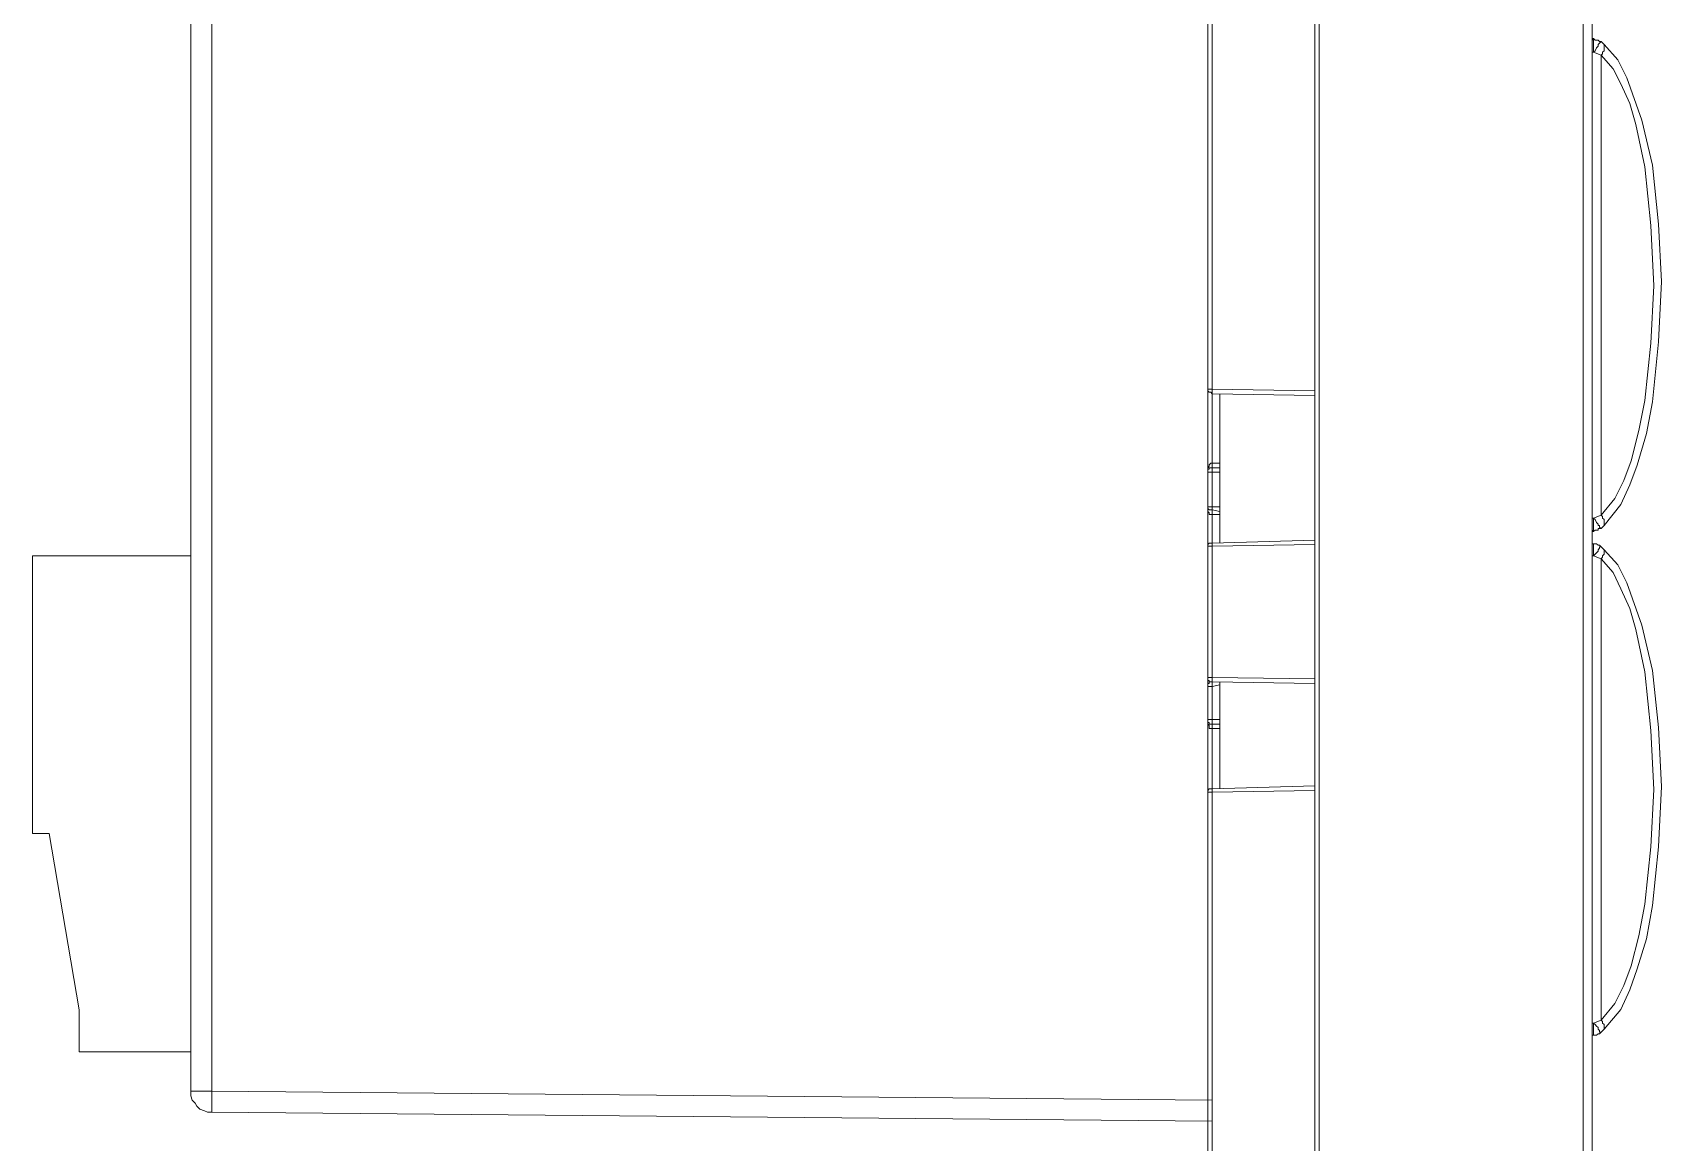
# Model space of a CAD drawing. Header units: centimetres. Extents: x -12.5 to 12.5, y -6.1 to 6.1.
# Drawn here: x 8.022 to 11.835, y -3.79 to -1.193 of the extents above; entities that cross this region are included whole.
import ezdxf

# ---------------------------------------------------------------- set-up
doc = ezdxf.new("R2010")
doc.units = ezdxf.units.CM
doc.header["$MEASUREMENT"] = 0
doc.layers.add('Camada 1', color=7, linetype='Continuous')

msp = doc.modelspace()

# ---------------------------------------------------------------- linework, layer by layer
at = {"layer": 'Camada 1', "color": 251, "lineweight": 9}
for points in [[(11.02362, -5.82844), (11.02362, -5.82844), (11.02362, 5.81417), (11.02362, 5.81417)], [(11.0342, 5.81417), (11.0342, 5.81417), (11.0342, -5.82844), (11.0342, -5.82844)], [(11.6518, -5.82844), (11.6518, -5.82844), (11.6518, 5.81417), (11.6518, 5.81417)], [(11.67298, 5.81417), (11.67298, 5.81417), (11.67298, -5.82844), (11.67298, -5.82844)], [(10.77304, -2.02756), (10.77304, -2.02756), (10.77304, 5.77888), (10.77304, 5.77888)], [(10.78363, 5.77888), (10.78363, 5.77888), (10.78363, -2.02756), (10.78363, -2.02756)], [(10.78363, -3.69098), (10.78363, -3.69098), (10.78363, 3.65738), (10.78363, 3.65738)], [(8.39215, -3.66981), (8.39215, -3.66981), (8.39215, 0.12255), (8.39215, 0.12255)], [(8.44154, 0.12255), (8.44154, 0.12255), (8.44154, -3.66981), (8.44154, -3.66981)], [(11.69415, -1.21405), (11.69415, -1.21405), (11.7012, -1.22111), (11.7012, -1.22111)], [(11.67298, -2.32883), (11.67298, -2.32883), (11.67298, -1.23875), (11.67298, -1.23875)], [(11.69415, -1.2458), (11.69415, -1.2458), (11.67651, -1.23875), (11.67651, -1.23875)], [(11.69415, -1.2458), (11.69415, -1.2458), (11.69415, -2.32177), (11.69415, -2.32177)], [(10.77304, -2.22166), (10.77304, -2.22166), (10.77304, -2.02756), (10.77304, -2.02756)], [(10.78363, -2.02756), (10.78363, -2.02756), (11.02362, -2.03109), (11.02362, -2.03109)], [(11.02362, -2.04167), (11.02362, -2.04167), (10.78363, -2.03814), (10.78363, -2.03814)], [(10.78363, -2.03814), (10.78363, -2.03814), (10.78363, -2.20048), (10.78363, -2.20048)], [(10.80128, -2.03814), (10.80128, -2.03814), (10.80128, -2.38753), (10.80128, -2.38753)], [(10.78363, -2.20048), (10.78363, -2.20048), (10.80128, -2.20048), (10.80128, -2.20048)], [(10.78363, -2.21108), (10.78363, -2.21108), (10.80128, -2.21108), (10.80128, -2.21108)], [(10.77304, -2.30283), (10.77304, -2.30283), (10.77304, -2.22166), (10.77304, -2.22166)], [(10.78363, -2.22166), (10.78363, -2.22166), (10.78363, -2.30283), (10.78363, -2.30283)], [(10.80128, -2.22166), (10.80128, -2.22166), (10.78363, -2.22166), (10.78363, -2.22166)], [(10.77304, -2.39459), (10.77304, -2.39459), (10.77304, -2.30283), (10.77304, -2.30283)], [(10.78363, -2.30283), (10.78363, -2.30283), (10.80128, -2.30283), (10.80128, -2.30283)], [(10.80128, -2.31342), (10.80128, -2.31342), (10.78363, -2.30989), (10.78363, -2.30989)], [(10.80128, -2.32048), (10.80128, -2.32048), (10.78363, -2.32048), (10.78363, -2.32048)], [(10.78363, -2.32048), (10.78363, -2.32048), (10.78363, -2.38753), (10.78363, -2.38753)], [(11.67651, -2.32883), (11.67651, -2.32883), (11.69415, -2.32177), (11.69415, -2.32177)], [(11.7012, -2.34647), (11.7012, -2.34647), (11.69415, -2.35352), (11.69415, -2.35352)], [(10.77304, -2.70163), (10.77304, -2.70163), (10.77304, -2.39459), (10.77304, -2.39459)], [(10.78363, -2.38753), (10.78363, -2.38753), (11.02362, -2.38047), (11.02362, -2.38047)], [(11.02362, -2.39106), (11.02362, -2.39106), (10.78363, -2.39459), (10.78363, -2.39459)], [(10.78363, -2.39459), (10.78363, -2.39459), (10.78363, -2.70163), (10.78363, -2.70163)], [(11.69415, -2.39586), (11.69415, -2.39586), (11.7012, -2.40291), (11.7012, -2.40291)], [(8.02173, -2.41745), (8.02173, -2.41745), (8.02173, -3.06656), (8.02173, -3.06656)], [(8.39215, -2.41745), (8.39215, -2.41745), (8.02173, -2.41745), (8.02173, -2.41745)], [(11.67298, -3.51063), (11.67298, -3.51063), (11.67298, -2.41702), (11.67298, -2.41702)], [(11.69415, -2.42408), (11.69415, -2.42408), (11.67651, -2.41702), (11.67651, -2.41702)], [(11.69415, -2.42408), (11.69415, -2.42408), (11.69415, -3.50358), (11.69415, -3.50358)], [(10.77304, -2.72279), (10.77304, -2.72279), (10.77304, -2.70163), (10.77304, -2.70163)], [(10.78363, -2.70163), (10.78363, -2.70163), (11.02362, -2.70515), (11.02362, -2.70515)], [(10.77304, -2.80043), (10.77304, -2.80043), (10.77304, -2.72279), (10.77304, -2.72279)], [(11.02362, -2.71574), (11.02362, -2.71574), (10.78363, -2.71221), (10.78363, -2.71221)], [(10.80128, -2.71926), (10.80128, -2.71926), (10.78363, -2.72279), (10.78363, -2.72279)], [(10.78363, -2.72279), (10.78363, -2.72279), (10.78363, -2.80043), (10.78363, -2.80043)], [(10.80128, -2.71221), (10.80128, -2.71221), (10.80128, -2.96278), (10.80128, -2.96278)], [(10.77304, -2.96984), (10.77304, -2.96984), (10.77304, -2.80043), (10.77304, -2.80043)], [(10.78363, -2.80043), (10.78363, -2.80043), (10.80128, -2.80043), (10.80128, -2.80043)], [(10.80128, -2.81103), (10.80128, -2.81103), (10.78363, -2.81103), (10.78363, -2.81103)], [(10.80128, -2.82161), (10.80128, -2.82161), (10.78363, -2.82161), (10.78363, -2.82161)], [(10.78363, -2.82161), (10.78363, -2.82161), (10.78363, -2.96278), (10.78363, -2.96278)], [(10.77304, -5.79667), (10.77304, -5.79667), (10.77304, -2.96984), (10.77304, -2.96984)], [(10.78363, -2.96278), (10.78363, -2.96278), (11.02362, -2.95572), (11.02362, -2.95572)], [(11.02362, -2.96631), (11.02362, -2.96631), (10.78363, -2.96984), (10.78363, -2.96984)], [(10.78363, -2.96984), (10.78363, -2.96984), (10.78363, -5.79667), (10.78363, -5.79667)], [(8.02173, -3.06656), (8.02173, -3.06656), (8.06054, -3.06656), (8.06054, -3.06656)], [(8.02173, -3.06656), (8.02173, -3.06656), (8.06054, -3.06656), (8.06054, -3.06656)], [(8.06054, -3.06656), (8.06054, -3.06656), (8.13109, -3.47931), (8.13109, -3.47931)], [(8.06054, -3.06656), (8.06054, -3.06656), (8.13109, -3.47931), (8.13109, -3.47931)], [(8.13109, -3.47931), (8.13109, -3.47931), (8.13109, -3.57809), (8.13109, -3.57809)], [(11.67651, -3.51063), (11.67651, -3.51063), (11.69415, -3.50358), (11.69415, -3.50358)], [(11.7012, -3.52474), (11.7012, -3.52474), (11.69415, -3.5318), (11.69415, -3.5318)], [(8.13109, -3.57809), (8.13109, -3.57809), (8.39215, -3.57809), (8.39215, -3.57809)], [(8.13109, -3.57809), (8.13109, -3.57809), (8.39215, -3.57809), (8.39215, -3.57809)], [(8.20871, -3.57809), (8.20871, -3.57809), (8.31101, -3.57809), (8.31101, -3.57809)], [(8.31101, -3.57809), (8.31101, -3.57809), (8.20871, -3.57809), (8.20871, -3.57809)], [(8.20871, -3.57809), (8.20871, -3.57809), (8.31101, -3.57809), (8.31101, -3.57809)], [(8.31101, -3.57809), (8.31101, -3.57809), (8.20871, -3.57809), (8.20871, -3.57809)], [(8.20871, -3.57809), (8.20871, -3.57809), (8.31101, -3.57809), (8.31101, -3.57809)], [(8.31101, -3.57809), (8.31101, -3.57809), (8.20871, -3.57809), (8.20871, -3.57809)], [(8.20871, -3.57809), (8.20871, -3.57809), (8.31101, -3.57809), (8.31101, -3.57809)], [(8.31101, -3.57809), (8.31101, -3.57809), (8.20871, -3.57809), (8.20871, -3.57809)], [(8.20871, -3.57809), (8.20871, -3.57809), (8.31101, -3.57809), (8.31101, -3.57809)], [(8.31101, -3.57809), (8.31101, -3.57809), (8.20871, -3.57809), (8.20871, -3.57809)], [(8.44154, -3.66981), (8.44154, -3.66981), (10.78363, -3.69098), (10.78363, -3.69098)], [(10.78363, -3.74037), (10.78363, -3.74037), (8.44154, -3.7192), (8.44154, -3.7192)]]:
    msp.add_open_spline(points, degree=3, dxfattribs=at)
for points, knots in [([(11.67298, -1.207), (11.67298, -1.207), (11.67298, -1.21052), (11.67298, -1.21052), (11.67298, -1.21052), (11.67298, -1.21405), (11.67298, -1.21405), (11.67298, -1.21405), (11.67298, -1.21758), (11.67298, -1.21758), (11.67298, -1.21758), (11.67298, -1.22111), (11.67298, -1.22111), (11.67298, -1.22111), (11.67298, -1.22816), (11.67298, -1.22816), (11.67298, -1.22816), (11.67298, -1.23169), (11.67298, -1.23169), (11.67298, -1.23169), (11.67298, -1.23875), (11.67298, -1.23875)], [0, 0, 0, 0, 0.1428571, 0.1428571, 0.1428571, 0.2857143, 0.2857143, 0.2857143, 0.4285714, 0.4285714, 0.4285714, 0.5714286, 0.5714286, 0.5714286, 0.7142857, 0.7142857, 0.7142857, 0.8571429, 0.8571429, 0.8571429, 1, 1, 1, 1]), ([(11.67298, -1.207), (11.67298, -1.207), (11.67651, -1.21052), (11.67651, -1.21052), (11.67651, -1.21052), (11.67651, -1.21405), (11.67651, -1.21405), (11.67651, -1.21405), (11.67651, -1.21758), (11.67651, -1.21758), (11.67651, -1.21758), (11.67651, -1.22111), (11.67651, -1.22111), (11.67651, -1.22111), (11.67651, -1.22816), (11.67651, -1.22816), (11.67651, -1.22816), (11.67651, -1.23169), (11.67651, -1.23169), (11.67651, -1.23169), (11.67651, -1.23875), (11.67651, -1.23875)], [0, 0, 0, 0, 0.1428571, 0.1428571, 0.1428571, 0.2857143, 0.2857143, 0.2857143, 0.4285714, 0.4285714, 0.4285714, 0.5714286, 0.5714286, 0.5714286, 0.7142857, 0.7142857, 0.7142857, 0.8571429, 0.8571429, 0.8571429, 1, 1, 1, 1]), ([(11.67298, -1.207), (11.67298, -1.207), (11.67651, -1.207), (11.67651, -1.207), (11.67651, -1.207), (11.68003, -1.21052), (11.68003, -1.21052), (11.68003, -1.21052), (11.68356, -1.21052), (11.68356, -1.21052), (11.68356, -1.21052), (11.68709, -1.21052), (11.68709, -1.21052), (11.68709, -1.21052), (11.69062, -1.21405), (11.69062, -1.21405), (11.69062, -1.21405), (11.69415, -1.21405), (11.69415, -1.21405)], [0, 0, 0, 0, 0.1666667, 0.1666667, 0.1666667, 0.3333333, 0.3333333, 0.3333333, 0.5, 0.5, 0.5, 0.6666667, 0.6666667, 0.6666667, 0.8333333, 0.8333333, 0.8333333, 1, 1, 1, 1]), ([(11.69415, -1.21405), (11.69415, -1.21405), (11.69415, -1.21405), (11.69415, -1.21405), (11.69415, -1.21405), (11.69062, -1.21758), (11.69062, -1.21758), (11.69062, -1.21758), (11.68709, -1.22111), (11.68709, -1.22111), (11.68709, -1.22111), (11.68709, -1.22463), (11.68709, -1.22463), (11.68709, -1.22463), (11.68356, -1.22816), (11.68356, -1.22816), (11.68356, -1.22816), (11.68003, -1.23522), (11.68003, -1.23522), (11.68003, -1.23522), (11.67651, -1.23875), (11.67651, -1.23875)], [0, 0, 0, 0, 0.1428571, 0.1428571, 0.1428571, 0.2857143, 0.2857143, 0.2857143, 0.4285714, 0.4285714, 0.4285714, 0.5714286, 0.5714286, 0.5714286, 0.7142857, 0.7142857, 0.7142857, 0.8571429, 0.8571429, 0.8571429, 1, 1, 1, 1]), ([(11.67651, -1.23875), (11.67651, -1.23875), (11.67651, -1.23875), (11.67651, -1.23875), (11.67651, -1.23875), (11.67298, -1.23875), (11.67298, -1.23875)], [0, 0, 0, 0, 0.5, 0.5, 0.5, 1, 1, 1, 1]), ([(11.7012, -1.22111), (11.7012, -1.22111), (11.7012, -1.22463), (11.7012, -1.22463), (11.7012, -1.22463), (11.7012, -1.22816), (11.7012, -1.22816), (11.7012, -1.22816), (11.7012, -1.23169), (11.7012, -1.23169), (11.7012, -1.23169), (11.7012, -1.23522), (11.7012, -1.23522), (11.7012, -1.23522), (11.69767, -1.23875), (11.69767, -1.23875), (11.69767, -1.23875), (11.69767, -1.24227), (11.69767, -1.24227), (11.69767, -1.24227), (11.69415, -1.2458), (11.69415, -1.2458)], [0, 0, 0, 0, 0.1428571, 0.1428571, 0.1428571, 0.2857143, 0.2857143, 0.2857143, 0.4285714, 0.4285714, 0.4285714, 0.5714286, 0.5714286, 0.5714286, 0.7142857, 0.7142857, 0.7142857, 0.8571429, 0.8571429, 0.8571429, 1, 1, 1, 1]), ([(11.69415, -2.32177), (11.69415, -2.32177), (11.7259, -2.28297), (11.7259, -2.28297), (11.7259, -2.28297), (11.74706, -2.24063), (11.74706, -2.24063), (11.74706, -2.24063), (11.7647, -2.19477), (11.7647, -2.19477), (11.7647, -2.19477), (11.78234, -2.12422), (11.78234, -2.12422), (11.78234, -2.12422), (11.79645, -2.05366), (11.79645, -2.05366), (11.79645, -2.05366), (11.81056, -1.91961), (11.81056, -1.91961), (11.81056, -1.91961), (11.81762, -1.78555), (11.81762, -1.78555), (11.81762, -1.78555), (11.81056, -1.64444), (11.81056, -1.64444), (11.81056, -1.64444), (11.79645, -1.50686), (11.79645, -1.50686), (11.79645, -1.50686), (11.77528, -1.40808), (11.77528, -1.40808), (11.77528, -1.40808), (11.76117, -1.35869), (11.76117, -1.35869), (11.76117, -1.35869), (11.74001, -1.31283), (11.74001, -1.31283), (11.74001, -1.31283), (11.72237, -1.27755), (11.72237, -1.27755), (11.72237, -1.27755), (11.69415, -1.2458), (11.69415, -1.2458)], [0, 0, 0, 0, 0.0714286, 0.0714286, 0.0714286, 0.1428571, 0.1428571, 0.1428571, 0.2142857, 0.2142857, 0.2142857, 0.2857143, 0.2857143, 0.2857143, 0.3571429, 0.3571429, 0.3571429, 0.4285714, 0.4285714, 0.4285714, 0.5, 0.5, 0.5, 0.5714286, 0.5714286, 0.5714286, 0.6428571, 0.6428571, 0.6428571, 0.7142857, 0.7142857, 0.7142857, 0.7857143, 0.7857143, 0.7857143, 0.8571429, 0.8571429, 0.8571429, 0.9285714, 0.9285714, 0.9285714, 1, 1, 1, 1]), ([(11.7012, -1.22111), (11.7012, -1.22111), (11.73295, -1.25638), (11.73295, -1.25638), (11.73295, -1.25638), (11.75412, -1.29872), (11.75412, -1.29872), (11.75412, -1.29872), (11.7894, -1.3975), (11.7894, -1.3975), (11.7894, -1.3975), (11.81409, -1.50333), (11.81409, -1.50333), (11.81409, -1.50333), (11.8282, -1.64091), (11.8282, -1.64091), (11.8282, -1.64091), (11.83526, -1.77497), (11.83526, -1.77497), (11.83526, -1.77497), (11.8282, -1.91608), (11.8282, -1.91608), (11.8282, -1.91608), (11.81409, -2.05719), (11.81409, -2.05719), (11.81409, -2.05719), (11.79998, -2.13127), (11.79998, -2.13127), (11.79998, -2.13127), (11.77881, -2.20536), (11.77881, -2.20536), (11.77881, -2.20536), (11.76117, -2.25122), (11.76117, -2.25122), (11.76117, -2.25122), (11.74001, -2.29708), (11.74001, -2.29708), (11.74001, -2.29708), (11.7012, -2.34647), (11.7012, -2.34647)], [0, 0, 0, 0, 0.0769231, 0.0769231, 0.0769231, 0.1538462, 0.1538462, 0.1538462, 0.2307692, 0.2307692, 0.2307692, 0.3076923, 0.3076923, 0.3076923, 0.3846154, 0.3846154, 0.3846154, 0.4615385, 0.4615385, 0.4615385, 0.5384615, 0.5384615, 0.5384615, 0.6153846, 0.6153846, 0.6153846, 0.6923077, 0.6923077, 0.6923077, 0.7692308, 0.7692308, 0.7692308, 0.8461538, 0.8461538, 0.8461538, 0.9230769, 0.9230769, 0.9230769, 1, 1, 1, 1]), ([(10.77304, -2.02756), (10.77304, -2.02756), (10.77304, -2.02756), (10.77304, -2.02756), (10.77304, -2.02756), (10.77657, -2.02756), (10.77657, -2.02756), (10.77657, -2.02756), (10.7801, -2.02756), (10.7801, -2.02756), (10.7801, -2.02756), (10.78363, -2.02756), (10.78363, -2.02756)], [0, 0, 0, 0, 0.25, 0.25, 0.25, 0.5, 0.5, 0.5, 0.75, 0.75, 0.75, 1, 1, 1, 1]), ([(10.78363, -2.03814), (10.78363, -2.03814), (10.7801, -2.03462), (10.7801, -2.03462), (10.7801, -2.03462), (10.77657, -2.03462), (10.77657, -2.03462), (10.77657, -2.03462), (10.77304, -2.03109), (10.77304, -2.03109), (10.77304, -2.03109), (10.77304, -2.02756), (10.77304, -2.02756)], [0, 0, 0, 0, 0.25, 0.25, 0.25, 0.5, 0.5, 0.5, 0.75, 0.75, 0.75, 1, 1, 1, 1]), ([(10.78363, -2.02756), (10.78363, -2.02756), (10.78363, -2.02756), (10.78363, -2.02756), (10.78363, -2.02756), (10.78363, -2.03109), (10.78363, -2.03109), (10.78363, -2.03109), (10.78363, -2.03462), (10.78363, -2.03462), (10.78363, -2.03462), (10.78363, -2.03814), (10.78363, -2.03814)], [0, 0, 0, 0, 0.25, 0.25, 0.25, 0.5, 0.5, 0.5, 0.75, 0.75, 0.75, 1, 1, 1, 1]), ([(10.77304, -2.22166), (10.77304, -2.22166), (10.77304, -2.21813), (10.77304, -2.21813), (10.77304, -2.21813), (10.77304, -2.2146), (10.77304, -2.2146), (10.77304, -2.2146), (10.77304, -2.21108), (10.77304, -2.21108), (10.77304, -2.21108), (10.77657, -2.20755), (10.77657, -2.20755), (10.77657, -2.20755), (10.77657, -2.20402), (10.77657, -2.20402), (10.77657, -2.20402), (10.7801, -2.20048), (10.7801, -2.20048), (10.7801, -2.20048), (10.78363, -2.20048), (10.78363, -2.20048)], [0, 0, 0, 0, 0.1428571, 0.1428571, 0.1428571, 0.2857143, 0.2857143, 0.2857143, 0.4285714, 0.4285714, 0.4285714, 0.5714286, 0.5714286, 0.5714286, 0.7142857, 0.7142857, 0.7142857, 0.8571429, 0.8571429, 0.8571429, 1, 1, 1, 1]), ([(10.77304, -2.22166), (10.77304, -2.22166), (10.77304, -2.21813), (10.77304, -2.21813), (10.77304, -2.21813), (10.77304, -2.2146), (10.77304, -2.2146), (10.77304, -2.2146), (10.77657, -2.2146), (10.77657, -2.2146), (10.77657, -2.2146), (10.77657, -2.21108), (10.77657, -2.21108), (10.77657, -2.21108), (10.7801, -2.21108), (10.7801, -2.21108), (10.7801, -2.21108), (10.78363, -2.21108), (10.78363, -2.21108)], [0, 0, 0, 0, 0.1666667, 0.1666667, 0.1666667, 0.3333333, 0.3333333, 0.3333333, 0.5, 0.5, 0.5, 0.6666667, 0.6666667, 0.6666667, 0.8333333, 0.8333333, 0.8333333, 1, 1, 1, 1]), ([(10.78363, -2.20048), (10.78363, -2.20048), (10.78363, -2.20402), (10.78363, -2.20402), (10.78363, -2.20402), (10.78363, -2.20755), (10.78363, -2.20755), (10.78363, -2.20755), (10.78363, -2.21108), (10.78363, -2.21108)], [0, 0, 0, 0, 0.3333333, 0.3333333, 0.3333333, 0.6666667, 0.6666667, 0.6666667, 1, 1, 1, 1]), ([(10.78363, -2.21108), (10.78363, -2.21108), (10.78363, -2.21108), (10.78363, -2.21108), (10.78363, -2.21108), (10.78363, -2.2146), (10.78363, -2.2146), (10.78363, -2.2146), (10.78363, -2.21813), (10.78363, -2.21813), (10.78363, -2.21813), (10.78363, -2.22166), (10.78363, -2.22166)], [0, 0, 0, 0, 0.25, 0.25, 0.25, 0.5, 0.5, 0.5, 0.75, 0.75, 0.75, 1, 1, 1, 1]), ([(10.78363, -2.22166), (10.78363, -2.22166), (10.7801, -2.22166), (10.7801, -2.22166), (10.7801, -2.22166), (10.77657, -2.22166), (10.77657, -2.22166), (10.77657, -2.22166), (10.77304, -2.22166), (10.77304, -2.22166)], [0, 0, 0, 0, 0.3333333, 0.3333333, 0.3333333, 0.6666667, 0.6666667, 0.6666667, 1, 1, 1, 1]), ([(10.78363, -2.30989), (10.78363, -2.30989), (10.7801, -2.30989), (10.7801, -2.30989), (10.7801, -2.30989), (10.77657, -2.30989), (10.77657, -2.30989), (10.77657, -2.30989), (10.77304, -2.30635), (10.77304, -2.30635), (10.77304, -2.30635), (10.77304, -2.30283), (10.77304, -2.30283)], [0, 0, 0, 0, 0.25, 0.25, 0.25, 0.5, 0.5, 0.5, 0.75, 0.75, 0.75, 1, 1, 1, 1]), ([(10.77304, -2.30283), (10.77304, -2.30283), (10.77304, -2.30283), (10.77304, -2.30283), (10.77304, -2.30283), (10.77657, -2.30283), (10.77657, -2.30283), (10.77657, -2.30283), (10.7801, -2.30283), (10.7801, -2.30283), (10.7801, -2.30283), (10.78363, -2.30283), (10.78363, -2.30283)], [0, 0, 0, 0, 0.25, 0.25, 0.25, 0.5, 0.5, 0.5, 0.75, 0.75, 0.75, 1, 1, 1, 1]), ([(10.78363, -2.32048), (10.78363, -2.32048), (10.7801, -2.32048), (10.7801, -2.32048), (10.7801, -2.32048), (10.77657, -2.32048), (10.77657, -2.32048), (10.77657, -2.32048), (10.77657, -2.31695), (10.77657, -2.31695), (10.77657, -2.31695), (10.77304, -2.31342), (10.77304, -2.31342), (10.77304, -2.31342), (10.77304, -2.30989), (10.77304, -2.30989), (10.77304, -2.30989), (10.77304, -2.30635), (10.77304, -2.30635), (10.77304, -2.30635), (10.77304, -2.30283), (10.77304, -2.30283)], [0, 0, 0, 0, 0.1428571, 0.1428571, 0.1428571, 0.2857143, 0.2857143, 0.2857143, 0.4285714, 0.4285714, 0.4285714, 0.5714286, 0.5714286, 0.5714286, 0.7142857, 0.7142857, 0.7142857, 0.8571429, 0.8571429, 0.8571429, 1, 1, 1, 1]), ([(10.78363, -2.30283), (10.78363, -2.30283), (10.78363, -2.30283), (10.78363, -2.30283), (10.78363, -2.30283), (10.78363, -2.30635), (10.78363, -2.30635), (10.78363, -2.30635), (10.78363, -2.30989), (10.78363, -2.30989)], [0, 0, 0, 0, 0.3333333, 0.3333333, 0.3333333, 0.6666667, 0.6666667, 0.6666667, 1, 1, 1, 1]), ([(10.78363, -2.30989), (10.78363, -2.30989), (10.78363, -2.31342), (10.78363, -2.31342), (10.78363, -2.31342), (10.78363, -2.31695), (10.78363, -2.31695), (10.78363, -2.31695), (10.78363, -2.32048), (10.78363, -2.32048)], [0, 0, 0, 0, 0.3333333, 0.3333333, 0.3333333, 0.6666667, 0.6666667, 0.6666667, 1, 1, 1, 1]), ([(11.7012, -2.34647), (11.7012, -2.34647), (11.7012, -2.34294), (11.7012, -2.34294), (11.7012, -2.34294), (11.7012, -2.33941), (11.7012, -2.33941), (11.7012, -2.33941), (11.7012, -2.33588), (11.7012, -2.33588), (11.7012, -2.33588), (11.7012, -2.33236), (11.7012, -2.33236), (11.7012, -2.33236), (11.69767, -2.32883), (11.69767, -2.32883), (11.69767, -2.32883), (11.69767, -2.3253), (11.69767, -2.3253), (11.69767, -2.3253), (11.69415, -2.32177), (11.69415, -2.32177)], [0, 0, 0, 0, 0.1428571, 0.1428571, 0.1428571, 0.2857143, 0.2857143, 0.2857143, 0.4285714, 0.4285714, 0.4285714, 0.5714286, 0.5714286, 0.5714286, 0.7142857, 0.7142857, 0.7142857, 0.8571429, 0.8571429, 0.8571429, 1, 1, 1, 1]), ([(11.67298, -2.36058), (11.67298, -2.36058), (11.67298, -2.35705), (11.67298, -2.35705), (11.67298, -2.35705), (11.67298, -2.35352), (11.67298, -2.35352), (11.67298, -2.35352), (11.67298, -2.35), (11.67298, -2.35), (11.67298, -2.35), (11.67298, -2.34647), (11.67298, -2.34647), (11.67298, -2.34647), (11.67298, -2.33941), (11.67298, -2.33941), (11.67298, -2.33941), (11.67298, -2.33588), (11.67298, -2.33588), (11.67298, -2.33588), (11.67298, -2.32883), (11.67298, -2.32883)], [0, 0, 0, 0, 0.1428571, 0.1428571, 0.1428571, 0.2857143, 0.2857143, 0.2857143, 0.4285714, 0.4285714, 0.4285714, 0.5714286, 0.5714286, 0.5714286, 0.7142857, 0.7142857, 0.7142857, 0.8571429, 0.8571429, 0.8571429, 1, 1, 1, 1]), ([(11.67298, -2.32883), (11.67298, -2.32883), (11.67298, -2.32883), (11.67298, -2.32883), (11.67298, -2.32883), (11.67651, -2.32883), (11.67651, -2.32883)], [0, 0, 0, 0, 0.5, 0.5, 0.5, 1, 1, 1, 1]), ([(11.67298, -2.36058), (11.67298, -2.36058), (11.67651, -2.35705), (11.67651, -2.35705), (11.67651, -2.35705), (11.67651, -2.35352), (11.67651, -2.35352), (11.67651, -2.35352), (11.67651, -2.35), (11.67651, -2.35), (11.67651, -2.35), (11.67651, -2.34647), (11.67651, -2.34647), (11.67651, -2.34647), (11.67651, -2.33941), (11.67651, -2.33941), (11.67651, -2.33941), (11.67651, -2.33588), (11.67651, -2.33588), (11.67651, -2.33588), (11.67651, -2.32883), (11.67651, -2.32883)], [0, 0, 0, 0, 0.1428571, 0.1428571, 0.1428571, 0.2857143, 0.2857143, 0.2857143, 0.4285714, 0.4285714, 0.4285714, 0.5714286, 0.5714286, 0.5714286, 0.7142857, 0.7142857, 0.7142857, 0.8571429, 0.8571429, 0.8571429, 1, 1, 1, 1]), ([(11.69415, -2.35352), (11.69415, -2.35352), (11.69062, -2.35352), (11.69062, -2.35352), (11.69062, -2.35352), (11.68709, -2.35352), (11.68709, -2.35352), (11.68709, -2.35352), (11.68709, -2.35705), (11.68709, -2.35705), (11.68709, -2.35705), (11.68356, -2.35705), (11.68356, -2.35705), (11.68356, -2.35705), (11.68003, -2.35705), (11.68003, -2.35705), (11.68003, -2.35705), (11.67651, -2.36058), (11.67651, -2.36058), (11.67651, -2.36058), (11.67298, -2.36058), (11.67298, -2.36058)], [0, 0, 0, 0, 0.1428571, 0.1428571, 0.1428571, 0.2857143, 0.2857143, 0.2857143, 0.4285714, 0.4285714, 0.4285714, 0.5714286, 0.5714286, 0.5714286, 0.7142857, 0.7142857, 0.7142857, 0.8571429, 0.8571429, 0.8571429, 1, 1, 1, 1]), ([(11.69415, -2.35352), (11.69415, -2.35352), (11.69415, -2.35352), (11.69415, -2.35352), (11.69415, -2.35352), (11.69062, -2.35), (11.69062, -2.35), (11.69062, -2.35), (11.69062, -2.34647), (11.69062, -2.34647), (11.69062, -2.34647), (11.68709, -2.34647), (11.68709, -2.34647), (11.68709, -2.34647), (11.68709, -2.34294), (11.68709, -2.34294), (11.68709, -2.34294), (11.68356, -2.33941), (11.68356, -2.33941), (11.68356, -2.33941), (11.68003, -2.33236), (11.68003, -2.33236), (11.68003, -2.33236), (11.67651, -2.32883), (11.67651, -2.32883)], [0, 0, 0, 0, 0.125, 0.125, 0.125, 0.25, 0.25, 0.25, 0.375, 0.375, 0.375, 0.5, 0.5, 0.5, 0.625, 0.625, 0.625, 0.75, 0.75, 0.75, 0.875, 0.875, 0.875, 1, 1, 1, 1]), ([(10.77304, -2.39459), (10.77304, -2.39459), (10.77304, -2.39459), (10.77304, -2.39459), (10.77304, -2.39459), (10.77304, -2.39106), (10.77304, -2.39106), (10.77304, -2.39106), (10.77657, -2.38753), (10.77657, -2.38753), (10.77657, -2.38753), (10.7801, -2.38753), (10.7801, -2.38753), (10.7801, -2.38753), (10.78363, -2.38753), (10.78363, -2.38753)], [0, 0, 0, 0, 0.2, 0.2, 0.2, 0.4, 0.4, 0.4, 0.6, 0.6, 0.6, 0.8, 0.8, 0.8, 1, 1, 1, 1]), ([(10.77304, -2.39459), (10.77304, -2.39459), (10.77304, -2.39459), (10.77304, -2.39459), (10.77304, -2.39459), (10.77657, -2.39459), (10.77657, -2.39459), (10.77657, -2.39459), (10.7801, -2.39459), (10.7801, -2.39459), (10.7801, -2.39459), (10.78363, -2.39459), (10.78363, -2.39459)], [0, 0, 0, 0, 0.25, 0.25, 0.25, 0.5, 0.5, 0.5, 0.75, 0.75, 0.75, 1, 1, 1, 1]), ([(10.78363, -2.38753), (10.78363, -2.38753), (10.78363, -2.38753), (10.78363, -2.38753), (10.78363, -2.38753), (10.78363, -2.39106), (10.78363, -2.39106), (10.78363, -2.39106), (10.78363, -2.39459), (10.78363, -2.39459)], [0, 0, 0, 0, 0.3333333, 0.3333333, 0.3333333, 0.6666667, 0.6666667, 0.6666667, 1, 1, 1, 1]), ([(11.67298, -2.3888), (11.67298, -2.3888), (11.67298, -2.3888), (11.67298, -2.3888), (11.67298, -2.3888), (11.67298, -2.39233), (11.67298, -2.39233), (11.67298, -2.39233), (11.67298, -2.39586), (11.67298, -2.39586), (11.67298, -2.39586), (11.67298, -2.40291), (11.67298, -2.40291), (11.67298, -2.40291), (11.67298, -2.40644), (11.67298, -2.40644), (11.67298, -2.40644), (11.67298, -2.41349), (11.67298, -2.41349), (11.67298, -2.41349), (11.67298, -2.41702), (11.67298, -2.41702)], [0, 0, 0, 0, 0.1428571, 0.1428571, 0.1428571, 0.2857143, 0.2857143, 0.2857143, 0.4285714, 0.4285714, 0.4285714, 0.5714286, 0.5714286, 0.5714286, 0.7142857, 0.7142857, 0.7142857, 0.8571429, 0.8571429, 0.8571429, 1, 1, 1, 1]), ([(11.67298, -2.3888), (11.67298, -2.3888), (11.67651, -2.3888), (11.67651, -2.3888), (11.67651, -2.3888), (11.67651, -2.39233), (11.67651, -2.39233), (11.67651, -2.39233), (11.67651, -2.39586), (11.67651, -2.39586), (11.67651, -2.39586), (11.67651, -2.40291), (11.67651, -2.40291), (11.67651, -2.40291), (11.67651, -2.40644), (11.67651, -2.40644), (11.67651, -2.40644), (11.67651, -2.41349), (11.67651, -2.41349), (11.67651, -2.41349), (11.67651, -2.41702), (11.67651, -2.41702)], [0, 0, 0, 0, 0.1428571, 0.1428571, 0.1428571, 0.2857143, 0.2857143, 0.2857143, 0.4285714, 0.4285714, 0.4285714, 0.5714286, 0.5714286, 0.5714286, 0.7142857, 0.7142857, 0.7142857, 0.8571429, 0.8571429, 0.8571429, 1, 1, 1, 1]), ([(11.67298, -2.3888), (11.67298, -2.3888), (11.67651, -2.3888), (11.67651, -2.3888), (11.67651, -2.3888), (11.68003, -2.3888), (11.68003, -2.3888), (11.68003, -2.3888), (11.68356, -2.3888), (11.68356, -2.3888), (11.68356, -2.3888), (11.68709, -2.39233), (11.68709, -2.39233), (11.68709, -2.39233), (11.69062, -2.39233), (11.69062, -2.39233), (11.69062, -2.39233), (11.69415, -2.39586), (11.69415, -2.39586)], [0, 0, 0, 0, 0.1666667, 0.1666667, 0.1666667, 0.3333333, 0.3333333, 0.3333333, 0.5, 0.5, 0.5, 0.6666667, 0.6666667, 0.6666667, 0.8333333, 0.8333333, 0.8333333, 1, 1, 1, 1]), ([(11.69415, -2.39586), (11.69415, -2.39586), (11.69415, -2.39586), (11.69415, -2.39586), (11.69415, -2.39586), (11.69062, -2.39586), (11.69062, -2.39586), (11.69062, -2.39586), (11.69062, -2.39938), (11.69062, -2.39938), (11.69062, -2.39938), (11.68709, -2.40291), (11.68709, -2.40291), (11.68709, -2.40291), (11.68709, -2.40644), (11.68709, -2.40644), (11.68709, -2.40644), (11.68356, -2.40997), (11.68356, -2.40997), (11.68356, -2.40997), (11.68003, -2.41349), (11.68003, -2.41349), (11.68003, -2.41349), (11.67651, -2.41702), (11.67651, -2.41702)], [0, 0, 0, 0, 0.125, 0.125, 0.125, 0.25, 0.25, 0.25, 0.375, 0.375, 0.375, 0.5, 0.5, 0.5, 0.625, 0.625, 0.625, 0.75, 0.75, 0.75, 0.875, 0.875, 0.875, 1, 1, 1, 1]), ([(11.67651, -2.41702), (11.67651, -2.41702), (11.67651, -2.41702), (11.67651, -2.41702), (11.67651, -2.41702), (11.67298, -2.41702), (11.67298, -2.41702)], [0, 0, 0, 0, 0.5, 0.5, 0.5, 1, 1, 1, 1]), ([(11.7012, -2.40291), (11.7012, -2.40291), (11.7012, -2.40291), (11.7012, -2.40291), (11.7012, -2.40291), (11.7012, -2.40644), (11.7012, -2.40644), (11.7012, -2.40644), (11.7012, -2.40997), (11.7012, -2.40997), (11.7012, -2.40997), (11.7012, -2.41349), (11.7012, -2.41349), (11.7012, -2.41349), (11.69767, -2.41702), (11.69767, -2.41702), (11.69767, -2.41702), (11.69767, -2.42055), (11.69767, -2.42055), (11.69767, -2.42055), (11.69415, -2.42408), (11.69415, -2.42408)], [0, 0, 0, 0, 0.1428571, 0.1428571, 0.1428571, 0.2857143, 0.2857143, 0.2857143, 0.4285714, 0.4285714, 0.4285714, 0.5714286, 0.5714286, 0.5714286, 0.7142857, 0.7142857, 0.7142857, 0.8571429, 0.8571429, 0.8571429, 1, 1, 1, 1]), ([(11.69415, -3.50358), (11.69415, -3.50358), (11.7259, -3.46477), (11.7259, -3.46477), (11.7259, -3.46477), (11.74706, -3.42244), (11.74706, -3.42244), (11.74706, -3.42244), (11.7647, -3.37658), (11.7647, -3.37658), (11.7647, -3.37658), (11.78234, -3.30602), (11.78234, -3.30602), (11.78234, -3.30602), (11.79645, -3.23194), (11.79645, -3.23194), (11.79645, -3.23194), (11.81056, -3.09788), (11.81056, -3.09788), (11.81056, -3.09788), (11.81762, -2.96383), (11.81762, -2.96383), (11.81762, -2.96383), (11.81056, -2.82625), (11.81056, -2.82625), (11.81056, -2.82625), (11.79645, -2.68866), (11.79645, -2.68866), (11.79645, -2.68866), (11.77528, -2.58988), (11.77528, -2.58988), (11.77528, -2.58988), (11.76117, -2.54049), (11.76117, -2.54049), (11.76117, -2.54049), (11.74001, -2.49463), (11.74001, -2.49463), (11.74001, -2.49463), (11.72237, -2.45583), (11.72237, -2.45583), (11.72237, -2.45583), (11.69415, -2.42408), (11.69415, -2.42408)], [0, 0, 0, 0, 0.0714286, 0.0714286, 0.0714286, 0.1428571, 0.1428571, 0.1428571, 0.2142857, 0.2142857, 0.2142857, 0.2857143, 0.2857143, 0.2857143, 0.3571429, 0.3571429, 0.3571429, 0.4285714, 0.4285714, 0.4285714, 0.5, 0.5, 0.5, 0.5714286, 0.5714286, 0.5714286, 0.6428571, 0.6428571, 0.6428571, 0.7142857, 0.7142857, 0.7142857, 0.7857143, 0.7857143, 0.7857143, 0.8571429, 0.8571429, 0.8571429, 0.9285714, 0.9285714, 0.9285714, 1, 1, 1, 1]), ([(11.7012, -2.40291), (11.7012, -2.40291), (11.73295, -2.43819), (11.73295, -2.43819), (11.73295, -2.43819), (11.75412, -2.48052), (11.75412, -2.48052), (11.75412, -2.48052), (11.7894, -2.5793), (11.7894, -2.5793), (11.7894, -2.5793), (11.81409, -2.68513), (11.81409, -2.68513), (11.81409, -2.68513), (11.8282, -2.81919), (11.8282, -2.81919), (11.8282, -2.81919), (11.83526, -2.95677), (11.83526, -2.95677), (11.83526, -2.95677), (11.8282, -3.09788), (11.8282, -3.09788), (11.8282, -3.09788), (11.81409, -3.23547), (11.81409, -3.23547), (11.81409, -3.23547), (11.79998, -3.31308), (11.79998, -3.31308), (11.79998, -3.31308), (11.77881, -3.38363), (11.77881, -3.38363), (11.77881, -3.38363), (11.76117, -3.43302), (11.76117, -3.43302), (11.76117, -3.43302), (11.74001, -3.47888), (11.74001, -3.47888), (11.74001, -3.47888), (11.7012, -3.52474), (11.7012, -3.52474)], [0, 0, 0, 0, 0.0769231, 0.0769231, 0.0769231, 0.1538462, 0.1538462, 0.1538462, 0.2307692, 0.2307692, 0.2307692, 0.3076923, 0.3076923, 0.3076923, 0.3846154, 0.3846154, 0.3846154, 0.4615385, 0.4615385, 0.4615385, 0.5384615, 0.5384615, 0.5384615, 0.6153846, 0.6153846, 0.6153846, 0.6923077, 0.6923077, 0.6923077, 0.7692308, 0.7692308, 0.7692308, 0.8461538, 0.8461538, 0.8461538, 0.9230769, 0.9230769, 0.9230769, 1, 1, 1, 1]), ([(10.77304, -2.70163), (10.77304, -2.70163), (10.77304, -2.70163), (10.77304, -2.70163), (10.77304, -2.70163), (10.77657, -2.70163), (10.77657, -2.70163), (10.77657, -2.70163), (10.7801, -2.70163), (10.7801, -2.70163), (10.7801, -2.70163), (10.78363, -2.70163), (10.78363, -2.70163)], [0, 0, 0, 0, 0.25, 0.25, 0.25, 0.5, 0.5, 0.5, 0.75, 0.75, 0.75, 1, 1, 1, 1]), ([(10.78363, -2.71221), (10.78363, -2.71221), (10.7801, -2.71221), (10.7801, -2.71221), (10.7801, -2.71221), (10.77657, -2.71221), (10.77657, -2.71221), (10.77657, -2.71221), (10.77657, -2.70868), (10.77657, -2.70868), (10.77657, -2.70868), (10.77304, -2.70868), (10.77304, -2.70868), (10.77304, -2.70868), (10.77304, -2.70515), (10.77304, -2.70515), (10.77304, -2.70515), (10.77304, -2.70163), (10.77304, -2.70163)], [0, 0, 0, 0, 0.1666667, 0.1666667, 0.1666667, 0.3333333, 0.3333333, 0.3333333, 0.5, 0.5, 0.5, 0.6666667, 0.6666667, 0.6666667, 0.8333333, 0.8333333, 0.8333333, 1, 1, 1, 1]), ([(10.78363, -2.71221), (10.78363, -2.71221), (10.78363, -2.71221), (10.78363, -2.71221), (10.78363, -2.71221), (10.78363, -2.70868), (10.78363, -2.70868), (10.78363, -2.70868), (10.78363, -2.70515), (10.78363, -2.70515), (10.78363, -2.70515), (10.78363, -2.70163), (10.78363, -2.70163)], [0, 0, 0, 0, 0.25, 0.25, 0.25, 0.5, 0.5, 0.5, 0.75, 0.75, 0.75, 1, 1, 1, 1]), ([(10.77304, -2.72279), (10.77304, -2.72279), (10.77304, -2.71574), (10.77304, -2.71574), (10.77304, -2.71574), (10.77304, -2.71221), (10.77304, -2.71221), (10.77304, -2.71221), (10.77304, -2.70868), (10.77304, -2.70868)], [0, 0, 0, 0, 0.3333333, 0.3333333, 0.3333333, 0.6666667, 0.6666667, 0.6666667, 1, 1, 1, 1]), ([(10.77304, -2.72279), (10.77304, -2.72279), (10.77304, -2.71926), (10.77304, -2.71926), (10.77304, -2.71926), (10.77304, -2.71574), (10.77304, -2.71574), (10.77304, -2.71574), (10.77657, -2.71574), (10.77657, -2.71574), (10.77657, -2.71574), (10.77657, -2.71221), (10.77657, -2.71221), (10.77657, -2.71221), (10.7801, -2.71221), (10.7801, -2.71221)], [0, 0, 0, 0, 0.2, 0.2, 0.2, 0.4, 0.4, 0.4, 0.6, 0.6, 0.6, 0.8, 0.8, 0.8, 1, 1, 1, 1]), ([(10.78363, -2.72279), (10.78363, -2.72279), (10.7801, -2.72279), (10.7801, -2.72279), (10.7801, -2.72279), (10.77657, -2.72279), (10.77657, -2.72279), (10.77657, -2.72279), (10.77304, -2.72279), (10.77304, -2.72279)], [0, 0, 0, 0, 0.3333333, 0.3333333, 0.3333333, 0.6666667, 0.6666667, 0.6666667, 1, 1, 1, 1]), ([(10.78363, -2.72279), (10.78363, -2.72279), (10.78363, -2.71926), (10.78363, -2.71926), (10.78363, -2.71926), (10.78363, -2.71574), (10.78363, -2.71574), (10.78363, -2.71574), (10.78363, -2.71221), (10.78363, -2.71221)], [0, 0, 0, 0, 0.3333333, 0.3333333, 0.3333333, 0.6666667, 0.6666667, 0.6666667, 1, 1, 1, 1]), ([(10.77304, -2.80043), (10.77304, -2.80043), (10.77304, -2.80043), (10.77304, -2.80043), (10.77304, -2.80043), (10.77657, -2.80043), (10.77657, -2.80043), (10.77657, -2.80043), (10.7801, -2.80043), (10.7801, -2.80043), (10.7801, -2.80043), (10.78363, -2.80043), (10.78363, -2.80043)], [0, 0, 0, 0, 0.25, 0.25, 0.25, 0.5, 0.5, 0.5, 0.75, 0.75, 0.75, 1, 1, 1, 1]), ([(10.78363, -2.81103), (10.78363, -2.81103), (10.7801, -2.81103), (10.7801, -2.81103), (10.7801, -2.81103), (10.77657, -2.81103), (10.77657, -2.81103), (10.77657, -2.81103), (10.77657, -2.8075), (10.77657, -2.8075), (10.77657, -2.8075), (10.77304, -2.8075), (10.77304, -2.8075), (10.77304, -2.8075), (10.77304, -2.80397), (10.77304, -2.80397), (10.77304, -2.80397), (10.77304, -2.80043), (10.77304, -2.80043)], [0, 0, 0, 0, 0.1666667, 0.1666667, 0.1666667, 0.3333333, 0.3333333, 0.3333333, 0.5, 0.5, 0.5, 0.6666667, 0.6666667, 0.6666667, 0.8333333, 0.8333333, 0.8333333, 1, 1, 1, 1]), ([(10.78363, -2.82161), (10.78363, -2.82161), (10.7801, -2.82161), (10.7801, -2.82161), (10.7801, -2.82161), (10.77657, -2.82161), (10.77657, -2.82161), (10.77657, -2.82161), (10.77657, -2.81808), (10.77657, -2.81808), (10.77657, -2.81808), (10.77657, -2.81455), (10.77657, -2.81455), (10.77657, -2.81455), (10.77304, -2.81103), (10.77304, -2.81103), (10.77304, -2.81103), (10.77304, -2.80397), (10.77304, -2.80397), (10.77304, -2.80397), (10.77304, -2.80043), (10.77304, -2.80043)], [0, 0, 0, 0, 0.1428571, 0.1428571, 0.1428571, 0.2857143, 0.2857143, 0.2857143, 0.4285714, 0.4285714, 0.4285714, 0.5714286, 0.5714286, 0.5714286, 0.7142857, 0.7142857, 0.7142857, 0.8571429, 0.8571429, 0.8571429, 1, 1, 1, 1]), ([(10.78363, -2.80043), (10.78363, -2.80043), (10.78363, -2.80397), (10.78363, -2.80397), (10.78363, -2.80397), (10.78363, -2.8075), (10.78363, -2.8075), (10.78363, -2.8075), (10.78363, -2.81103), (10.78363, -2.81103)], [0, 0, 0, 0, 0.3333333, 0.3333333, 0.3333333, 0.6666667, 0.6666667, 0.6666667, 1, 1, 1, 1]), ([(10.78363, -2.81103), (10.78363, -2.81103), (10.78363, -2.81103), (10.78363, -2.81103), (10.78363, -2.81103), (10.78363, -2.81455), (10.78363, -2.81455), (10.78363, -2.81455), (10.78363, -2.81808), (10.78363, -2.81808), (10.78363, -2.81808), (10.78363, -2.82161), (10.78363, -2.82161)], [0, 0, 0, 0, 0.25, 0.25, 0.25, 0.5, 0.5, 0.5, 0.75, 0.75, 0.75, 1, 1, 1, 1]), ([(10.77304, -2.96984), (10.77304, -2.96984), (10.77304, -2.96984), (10.77304, -2.96984), (10.77304, -2.96984), (10.77304, -2.96631), (10.77304, -2.96631), (10.77304, -2.96631), (10.77657, -2.96278), (10.77657, -2.96278), (10.77657, -2.96278), (10.7801, -2.96278), (10.7801, -2.96278), (10.7801, -2.96278), (10.78363, -2.96278), (10.78363, -2.96278)], [0, 0, 0, 0, 0.2, 0.2, 0.2, 0.4, 0.4, 0.4, 0.6, 0.6, 0.6, 0.8, 0.8, 0.8, 1, 1, 1, 1]), ([(10.78363, -2.96984), (10.78363, -2.96984), (10.7801, -2.96984), (10.7801, -2.96984), (10.7801, -2.96984), (10.77657, -2.96984), (10.77657, -2.96984), (10.77657, -2.96984), (10.77304, -2.96984), (10.77304, -2.96984)], [0, 0, 0, 0, 0.3333333, 0.3333333, 0.3333333, 0.6666667, 0.6666667, 0.6666667, 1, 1, 1, 1]), ([(10.78363, -2.96278), (10.78363, -2.96278), (10.78363, -2.96278), (10.78363, -2.96278), (10.78363, -2.96278), (10.78363, -2.96631), (10.78363, -2.96631), (10.78363, -2.96631), (10.78363, -2.96984), (10.78363, -2.96984)], [0, 0, 0, 0, 0.3333333, 0.3333333, 0.3333333, 0.6666667, 0.6666667, 0.6666667, 1, 1, 1, 1]), ([(11.7012, -3.52474), (11.7012, -3.52474), (11.7012, -3.52474), (11.7012, -3.52474), (11.7012, -3.52474), (11.7012, -3.52122), (11.7012, -3.52122), (11.7012, -3.52122), (11.7012, -3.51769), (11.7012, -3.51769), (11.7012, -3.51769), (11.7012, -3.51416), (11.7012, -3.51416), (11.7012, -3.51416), (11.69767, -3.51063), (11.69767, -3.51063), (11.69767, -3.51063), (11.69767, -3.50711), (11.69767, -3.50711), (11.69767, -3.50711), (11.69415, -3.50358), (11.69415, -3.50358)], [0, 0, 0, 0, 0.1428571, 0.1428571, 0.1428571, 0.2857143, 0.2857143, 0.2857143, 0.4285714, 0.4285714, 0.4285714, 0.5714286, 0.5714286, 0.5714286, 0.7142857, 0.7142857, 0.7142857, 0.8571429, 0.8571429, 0.8571429, 1, 1, 1, 1]), ([(11.67298, -3.53886), (11.67298, -3.53886), (11.67298, -3.53886), (11.67298, -3.53886), (11.67298, -3.53886), (11.67298, -3.53533), (11.67298, -3.53533), (11.67298, -3.53533), (11.67298, -3.5318), (11.67298, -3.5318), (11.67298, -3.5318), (11.67298, -3.52474), (11.67298, -3.52474), (11.67298, -3.52474), (11.67298, -3.52122), (11.67298, -3.52122), (11.67298, -3.52122), (11.67298, -3.51416), (11.67298, -3.51416), (11.67298, -3.51416), (11.67298, -3.51063), (11.67298, -3.51063)], [0, 0, 0, 0, 0.1428571, 0.1428571, 0.1428571, 0.2857143, 0.2857143, 0.2857143, 0.4285714, 0.4285714, 0.4285714, 0.5714286, 0.5714286, 0.5714286, 0.7142857, 0.7142857, 0.7142857, 0.8571429, 0.8571429, 0.8571429, 1, 1, 1, 1]), ([(11.67298, -3.51063), (11.67298, -3.51063), (11.67298, -3.51063), (11.67298, -3.51063), (11.67298, -3.51063), (11.67651, -3.51063), (11.67651, -3.51063)], [0, 0, 0, 0, 0.5, 0.5, 0.5, 1, 1, 1, 1]), ([(11.67298, -3.53886), (11.67298, -3.53886), (11.67651, -3.53886), (11.67651, -3.53886), (11.67651, -3.53886), (11.67651, -3.53533), (11.67651, -3.53533), (11.67651, -3.53533), (11.67651, -3.5318), (11.67651, -3.5318), (11.67651, -3.5318), (11.67651, -3.52474), (11.67651, -3.52474), (11.67651, -3.52474), (11.67651, -3.52122), (11.67651, -3.52122), (11.67651, -3.52122), (11.67651, -3.51416), (11.67651, -3.51416), (11.67651, -3.51416), (11.67651, -3.51063), (11.67651, -3.51063)], [0, 0, 0, 0, 0.1428571, 0.1428571, 0.1428571, 0.2857143, 0.2857143, 0.2857143, 0.4285714, 0.4285714, 0.4285714, 0.5714286, 0.5714286, 0.5714286, 0.7142857, 0.7142857, 0.7142857, 0.8571429, 0.8571429, 0.8571429, 1, 1, 1, 1]), ([(11.69415, -3.5318), (11.69415, -3.5318), (11.69062, -3.53533), (11.69062, -3.53533), (11.69062, -3.53533), (11.68709, -3.53533), (11.68709, -3.53533), (11.68709, -3.53533), (11.68356, -3.53886), (11.68356, -3.53886), (11.68356, -3.53886), (11.68003, -3.53886), (11.68003, -3.53886), (11.68003, -3.53886), (11.67651, -3.53886), (11.67651, -3.53886), (11.67651, -3.53886), (11.67298, -3.53886), (11.67298, -3.53886)], [0, 0, 0, 0, 0.1666667, 0.1666667, 0.1666667, 0.3333333, 0.3333333, 0.3333333, 0.5, 0.5, 0.5, 0.6666667, 0.6666667, 0.6666667, 0.8333333, 0.8333333, 0.8333333, 1, 1, 1, 1]), ([(11.69415, -3.5318), (11.69415, -3.5318), (11.69415, -3.5318), (11.69415, -3.5318), (11.69415, -3.5318), (11.69062, -3.5318), (11.69062, -3.5318), (11.69062, -3.5318), (11.69062, -3.52827), (11.69062, -3.52827), (11.69062, -3.52827), (11.68709, -3.52474), (11.68709, -3.52474), (11.68709, -3.52474), (11.68709, -3.52122), (11.68709, -3.52122), (11.68709, -3.52122), (11.68356, -3.51769), (11.68356, -3.51769), (11.68356, -3.51769), (11.68003, -3.51416), (11.68003, -3.51416), (11.68003, -3.51416), (11.67651, -3.51063), (11.67651, -3.51063)], [0, 0, 0, 0, 0.125, 0.125, 0.125, 0.25, 0.25, 0.25, 0.375, 0.375, 0.375, 0.5, 0.5, 0.5, 0.625, 0.625, 0.625, 0.75, 0.75, 0.75, 0.875, 0.875, 0.875, 1, 1, 1, 1]), ([(8.39215, -3.66981), (8.39215, -3.66981), (8.39215, -3.66981), (8.39215, -3.66981), (8.39215, -3.66981), (8.39568, -3.66981), (8.39568, -3.66981), (8.39568, -3.66981), (8.40273, -3.66981), (8.40273, -3.66981), (8.40273, -3.66981), (8.40626, -3.66981), (8.40626, -3.66981), (8.40626, -3.66981), (8.41332, -3.66981), (8.41332, -3.66981), (8.41332, -3.66981), (8.4239, -3.66981), (8.4239, -3.66981), (8.4239, -3.66981), (8.43096, -3.66981), (8.43096, -3.66981), (8.43096, -3.66981), (8.44154, -3.66981), (8.44154, -3.66981)], [0, 0, 0, 0, 0.125, 0.125, 0.125, 0.25, 0.25, 0.25, 0.375, 0.375, 0.375, 0.5, 0.5, 0.5, 0.625, 0.625, 0.625, 0.75, 0.75, 0.75, 0.875, 0.875, 0.875, 1, 1, 1, 1]), ([(8.44154, -3.7192), (8.44154, -3.7192), (8.43096, -3.7192), (8.43096, -3.7192), (8.43096, -3.7192), (8.4239, -3.71567), (8.4239, -3.71567), (8.4239, -3.71567), (8.41332, -3.71214), (8.41332, -3.71214), (8.41332, -3.71214), (8.40626, -3.70509), (8.40626, -3.70509), (8.40626, -3.70509), (8.40273, -3.69803), (8.40273, -3.69803), (8.40273, -3.69803), (8.39568, -3.69098), (8.39568, -3.69098), (8.39568, -3.69098), (8.39215, -3.68039), (8.39215, -3.68039), (8.39215, -3.68039), (8.39215, -3.66981), (8.39215, -3.66981)], [0, 0, 0, 0, 0.125, 0.125, 0.125, 0.25, 0.25, 0.25, 0.375, 0.375, 0.375, 0.5, 0.5, 0.5, 0.625, 0.625, 0.625, 0.75, 0.75, 0.75, 0.875, 0.875, 0.875, 1, 1, 1, 1]), ([(8.44154, -3.66981), (8.44154, -3.66981), (8.44154, -3.68039), (8.44154, -3.68039), (8.44154, -3.68039), (8.44154, -3.69098), (8.44154, -3.69098), (8.44154, -3.69098), (8.44154, -3.69803), (8.44154, -3.69803), (8.44154, -3.69803), (8.44154, -3.70509), (8.44154, -3.70509), (8.44154, -3.70509), (8.44154, -3.71214), (8.44154, -3.71214), (8.44154, -3.71214), (8.44154, -3.71567), (8.44154, -3.71567), (8.44154, -3.71567), (8.44154, -3.7192), (8.44154, -3.7192)], [0, 0, 0, 0, 0.1428571, 0.1428571, 0.1428571, 0.2857143, 0.2857143, 0.2857143, 0.4285714, 0.4285714, 0.4285714, 0.5714286, 0.5714286, 0.5714286, 0.7142857, 0.7142857, 0.7142857, 0.8571429, 0.8571429, 0.8571429, 1, 1, 1, 1]), ([(10.78363, -3.74037), (10.78363, -3.74037), (10.78363, -3.74037), (10.78363, -3.74037), (10.78363, -3.74037), (10.78363, -3.73684), (10.78363, -3.73684), (10.78363, -3.73684), (10.78363, -3.73331), (10.78363, -3.73331), (10.78363, -3.73331), (10.78363, -3.72626), (10.78363, -3.72626), (10.78363, -3.72626), (10.78363, -3.7192), (10.78363, -3.7192), (10.78363, -3.7192), (10.78363, -3.71214), (10.78363, -3.71214), (10.78363, -3.71214), (10.78363, -3.70156), (10.78363, -3.70156), (10.78363, -3.70156), (10.78363, -3.69098), (10.78363, -3.69098)], [0, 0, 0, 0, 0.125, 0.125, 0.125, 0.25, 0.25, 0.25, 0.375, 0.375, 0.375, 0.5, 0.5, 0.5, 0.625, 0.625, 0.625, 0.75, 0.75, 0.75, 0.875, 0.875, 0.875, 1, 1, 1, 1])]:
    msp.add_open_spline(points, degree=3, knots=knots, dxfattribs=at)

doc.saveas('drawing.dxf')
